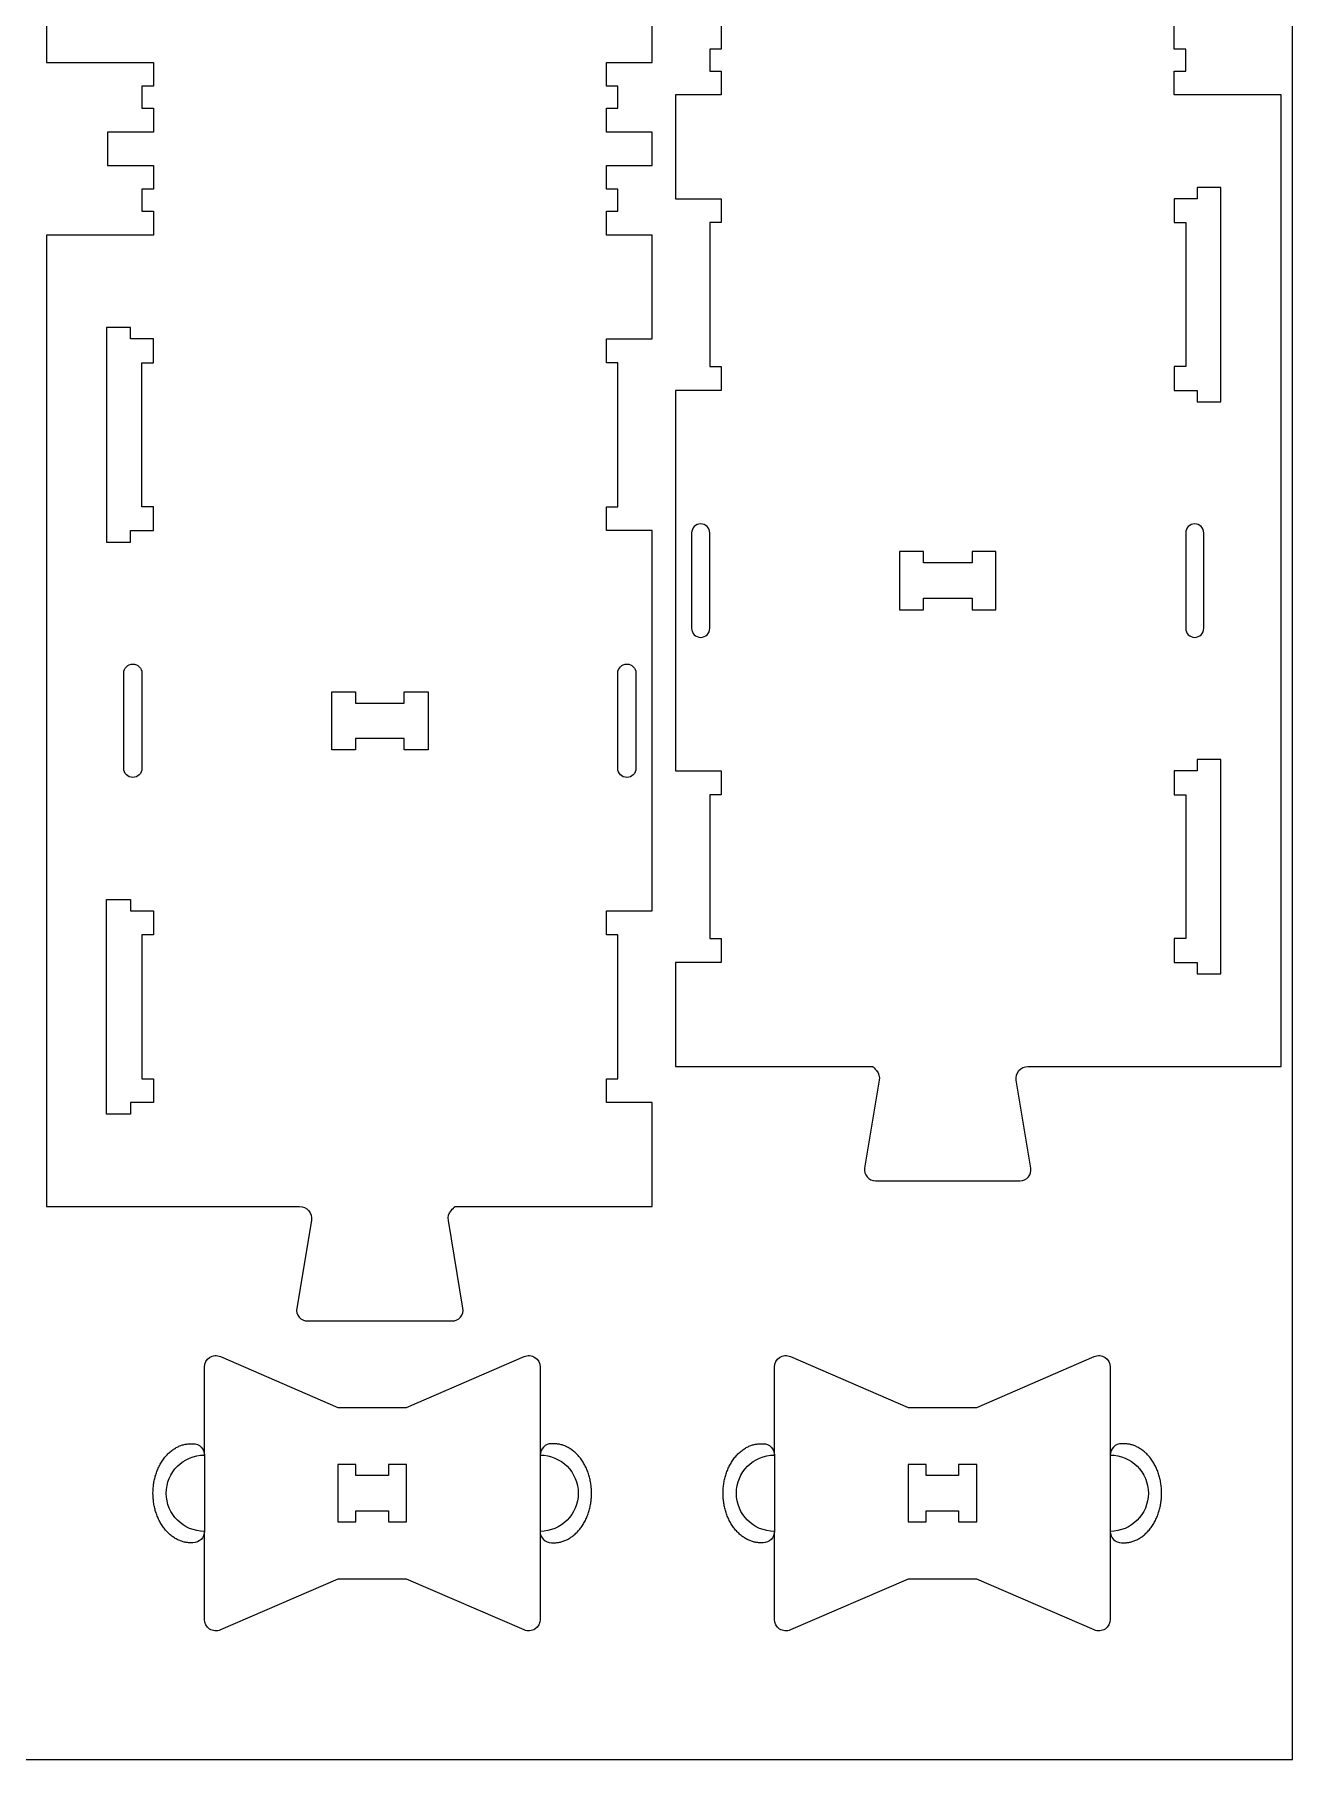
# Model space of a CAD drawing. Extents: x 0 to 12772, y 0 to 23683.
# Drawn here: x 2783 to 3443, y 1291 to 2196 of the extents above; entities that cross this region are included whole.
import ezdxf

# ---------------------------------------------------------------- set-up
doc = ezdxf.new("R2010")
doc.units = 0
for name, color, linetype in [('0_SHEET_SPRUCEPLY_2440X122', 1, 'CONTINUOUS'), ('3_ANYTOOL_CUTTHROUGH_INSID', 4, 'CONTINUOUS'), ('4_ANYTOOL_CUTTHROUGH_OUTSI', 5, 'CONTINUOUS'), ('5_ANYTOOL_HALF_MILL_9MM_IN', 3, 'CONTINUOUS')]:
    doc.layers.add(name, color=color, linetype=linetype)

msp = doc.modelspace()

# ---------------------------------------------------------------- linework, layer by layer
at = {"layer": '0_SHEET_SPRUCEPLY_2440X122'}
msp.add_lwpolyline([(2222.98, 1290.9), (3442.98, 1290.9), (3442.98, 3730.9), (2222.98, 3730.9)], close=True, dxfattribs=at)
at = {"layer": '3_ANYTOOL_CUTTHROUGH_INSID'}
for points in [[(3380.98, 2109.38), (3380.98, 2096.88), (3386.98, 2096.88), (3386.98, 2021.38), (3380.98, 2021.38), (3380.98, 2008.88), (3392.98, 2008.88), (3392.98, 2002.88), (3405.48, 2002.88), (3405.48, 2115.38), (3392.98, 2115.38), (3392.98, 2109.38)], [(2821.26, 1929.38), (2833.76, 1929.38), (2833.76, 1935.38), (2845.76, 1935.38), (2845.76, 1947.88), (2839.76, 1947.88), (2839.76, 2023.38), (2845.76, 2023.38), (2845.76, 2035.88), (2833.76, 2035.88), (2833.76, 2041.88), (2821.26, 2041.88)], [(3274.98, 1924.38), (3274.98, 1918.38), (3249.48, 1918.38), (3249.48, 1924.38), (3236.98, 1924.38), (3236.98, 1893.88), (3249.48, 1893.88), (3249.48, 1899.88), (3274.98, 1899.88), (3274.98, 1893.88), (3287.48, 1893.88), (3287.48, 1924.38)], [(2951.76, 1850.88), (2951.76, 1844.88), (2977.26, 1844.88), (2977.26, 1850.88), (2989.76, 1850.88), (2989.76, 1820.38), (2977.26, 1820.38), (2977.26, 1826.38), (2951.76, 1826.38), (2951.76, 1820.38), (2939.26, 1820.38), (2939.26, 1850.88)], [(3405.48, 1702.88), (3405.48, 1815.38), (3392.98, 1815.38), (3392.98, 1809.38), (3380.98, 1809.38), (3380.98, 1796.88), (3386.98, 1796.88), (3386.98, 1721.38), (3380.98, 1721.38), (3380.98, 1708.88), (3392.98, 1708.88), (3392.98, 1702.88)], [(2821.26, 1629.38), (2821.26, 1741.88), (2833.76, 1741.88), (2833.76, 1735.88), (2845.76, 1735.88), (2845.76, 1723.38), (2839.76, 1723.38), (2839.76, 1647.88), (2845.76, 1647.88), (2845.76, 1635.38), (2833.76, 1635.38), (2833.76, 1629.38)], [(2969.06, 1439.86), (2952, 1439.79), (2952, 1445.55), (2942.53, 1445.55), (2942.53, 1415.52), (2952, 1415.52), (2952, 1421.29), (2969.06, 1421.36), (2969.06, 1415.59), (2978.53, 1415.59), (2978.53, 1445.62), (2969.06, 1445.62)], [(3267.94, 1439.86), (3250.88, 1439.79), (3250.88, 1445.55), (3241.41, 1445.55), (3241.41, 1415.52), (3250.88, 1415.52), (3250.88, 1421.29), (3267.94, 1421.36), (3267.94, 1415.59), (3277.41, 1415.59), (3277.41, 1445.62), (3267.94, 1445.62)]]:
    msp.add_lwpolyline(points, close=True, dxfattribs=at)
for points in [[(3127.98, 1934.13), (3127.98, 1884.13, 1), (3137.48, 1884.13), (3137.48, 1934.13, 1)], [(3386.98, 1934.13), (3386.98, 1884.13, 1), (3396.48, 1884.13), (3396.48, 1934.13, 1)], [(2839.76, 1860.63), (2839.76, 1810.63, -1), (2830.26, 1810.63), (2830.26, 1860.63, -1)], [(3098.76, 1860.63), (3098.76, 1810.63, -1), (3089.26, 1810.63), (3089.26, 1860.63, -1)]]:
    msp.add_lwpolyline(points, format="xyb", close=True, dxfattribs=at)
at = {"layer": '4_ANYTOOL_CUTTHROUGH_OUTSI'}
for points in [[(2789.76, 2690.38), (2789.76, 2180.88), (2845.76, 2180.88), (2845.76, 2168.38), (2839.76, 2168.38), (2839.76, 2156.88), (2845.76, 2156.88), (2845.76, 2144.38), (2821.76, 2144.38), (2821.76, 2126.88), (2845.76, 2126.88), (2845.76, 2114.38), (2839.76, 2114.38), (2839.76, 2102.88), (2845.76, 2102.88), (2845.76, 2090.38), (2789.76, 2090.38), (2789.76, 1580.88), (2922.43, 1580.88), (2922.43, 1580.88, -0.463455), (2928.59, 1573.6), (2920.92, 1527.57, 0.463455), (2926.59, 1520.88), (3002.43, 1520.88, 0.463455), (3008.1, 1527.57), (3000.43, 1573.6, -0.220464), (3001.82, 1578.67), (3002.49, 1579.45), (3003.06, 1580.08), (3003.29, 1580.33), (3003.49, 1580.53), (3003.57, 1580.61), (3003.65, 1580.68), (3003.69, 1580.71), (3003.72, 1580.74), (3003.76, 1580.76), (3003.77, 1580.78), (3003.79, 1580.79), (3003.81, 1580.8), (3003.83, 1580.82), (3003.84, 1580.82), (3003.85, 1580.83), (3003.86, 1580.83), (3003.87, 1580.84), (3003.87, 1580.84), (3003.88, 1580.84), (3003.89, 1580.85), (3003.9, 1580.85), (3003.91, 1580.85), (3003.92, 1580.86), (3003.92, 1580.86), (3003.93, 1580.86), (3003.94, 1580.86), (3003.94, 1580.86), (3003.95, 1580.87), (3003.96, 1580.87), (3003.97, 1580.87), (3003.98, 1580.87), (3003.98, 1580.87), (3003.99, 1580.87), (3004, 1580.87), (3004.01, 1580.88), (3004.02, 1580.88), (3107.26, 1580.88), (3107.26, 1635.38), (3083.26, 1635.38), (3083.26, 1647.88), (3089.26, 1647.88), (3089.26, 1723.38), (3083.26, 1723.38), (3083.26, 1735.88), (3107.26, 1735.88), (3107.26, 1935.38), (3083.26, 1935.38), (3083.26, 1947.88), (3089.26, 1947.88), (3089.26, 2023.38), (3083.26, 2023.38), (3083.26, 2035.88), (3107.26, 2035.88), (3107.26, 2090.38), (3083.26, 2090.38), (3083.26, 2102.88), (3089.26, 2102.88), (3089.26, 2114.38), (3083.26, 2114.38), (3083.26, 2126.88), (3107.26, 2126.88), (3107.26, 2144.38), (3083.26, 2144.38), (3083.26, 2156.88), (3089.26, 2156.88), (3089.26, 2168.38), (3083.26, 2168.38), (3083.26, 2180.88), (3107.26, 2180.88), (3107.26, 2235.38)], [(3143.48, 2200.38), (3143.48, 2187.88), (3137.48, 2187.88), (3137.48, 2176.38), (3143.48, 2176.38), (3143.48, 2163.88), (3119.48, 2163.88), (3119.48, 2109.38), (3143.48, 2109.38), (3143.48, 2096.88), (3137.48, 2096.88), (3137.48, 2021.38), (3143.48, 2021.38), (3143.48, 2008.88), (3119.48, 2008.88), (3119.48, 1809.38), (3143.48, 1809.38), (3143.48, 1796.88), (3137.48, 1796.88), (3137.48, 1721.38), (3143.48, 1721.38), (3143.48, 1708.88), (3119.48, 1708.88), (3119.48, 1654.38), (3222.72, 1654.38), (3222.72, 1654.38), (3222.73, 1654.38), (3222.74, 1654.37), (3222.75, 1654.37), (3222.76, 1654.37), (3222.76, 1654.37), (3222.77, 1654.37), (3222.78, 1654.37), (3222.79, 1654.37), (3222.8, 1654.36), (3222.8, 1654.36), (3222.81, 1654.36), (3222.82, 1654.36), (3222.82, 1654.36), (3222.83, 1654.35), (3222.84, 1654.35), (3222.85, 1654.35), (3222.86, 1654.34), (3222.87, 1654.34), (3222.88, 1654.33), (3222.88, 1654.33), (3222.89, 1654.32), (3222.91, 1654.32), (3222.93, 1654.3), (3222.95, 1654.29), (3222.97, 1654.28), (3222.98, 1654.26), (3223.02, 1654.24), (3223.05, 1654.21), (3223.09, 1654.18), (3223.17, 1654.11), (3223.24, 1654.03), (3223.45, 1653.83), (3223.68, 1653.58), (3224.25, 1652.95), (3224.92, 1652.17, -0.220464), (3226.31, 1647.1), (3218.64, 1601.07, 0.463455), (3224.31, 1594.38), (3300.15, 1594.38, 0.463455), (3305.82, 1601.07), (3298.15, 1647.1, -0.463455), (3304.31, 1654.38), (3436.98, 1654.38), (3436.98, 2163.88), (3380.98, 2163.88), (3380.98, 2176.38), (3386.98, 2176.38), (3386.98, 2187.88), (3380.98, 2187.88), (3380.98, 2200.38)]]:
    msp.add_lwpolyline(points, format="xyb", dxfattribs=at)
for points in [[(3048.53, 1364.34, -0.539734), (3040.15, 1358.84), (2978.53, 1385.54), (2942.53, 1385.54), (2880.92, 1358.84, -0.539734), (2872.53, 1364.34), (2872.53, 1410.54, -1), (2872.53, 1450.54), (2872.53, 1496.73, -0.539734), (2880.92, 1502.24), (2942.53, 1475.54), (2978.53, 1475.54), (3040.15, 1502.24, -0.539734), (3048.53, 1496.73), (3048.53, 1450.54, -1), (3048.53, 1410.54)], [(3347.41, 1364.34, -0.539734), (3339.03, 1358.84), (3277.41, 1385.54), (3241.41, 1385.54), (3179.8, 1358.84, -0.539734), (3171.41, 1364.34), (3171.41, 1410.54, -1), (3171.41, 1450.54), (3171.41, 1496.73, -0.539734), (3179.8, 1502.24), (3241.41, 1475.54), (3277.41, 1475.54), (3339.03, 1502.24, -0.539734), (3347.41, 1496.73), (3347.41, 1450.54, -1), (3347.41, 1410.54)]]:
    msp.add_lwpolyline(points, format="xyb", close=True, dxfattribs=at)
at = {"layer": '5_ANYTOOL_HALF_MILL_9MM_IN'}
for points in [[(2865.55, 1404.52), (2865.1, 1404.53), (2864.65, 1404.55), (2864.2, 1404.58), (2863.75, 1404.63), (2863.29, 1404.69), (2862.83, 1404.76), (2862.37, 1404.85), (2861.91, 1404.96), (2861.45, 1405.08), (2860.98, 1405.21), (2860.52, 1405.36), (2860.05, 1405.53), (2859.58, 1405.71), (2859.12, 1405.91), (2858.65, 1406.12), (2858.19, 1406.35), (2857.73, 1406.6), (2857.28, 1406.86), (2856.82, 1407.14), (2856.37, 1407.43), (2855.92, 1407.74), (2855.48, 1408.06), (2855.05, 1408.41), (2854.62, 1408.76), (2854.19, 1409.13), (2853.77, 1409.52), (2853.36, 1409.92), (2852.96, 1410.34), (2852.56, 1410.77), (2852.17, 1411.21), (2851.79, 1411.67), (2851.42, 1412.14), (2851.06, 1412.62), (2850.71, 1413.12), (2850.37, 1413.62), (2850.04, 1414.14), (2849.72, 1414.66), (2849.41, 1415.2), (2849.11, 1415.74), (2848.83, 1416.3), (2848.55, 1416.86), (2848.29, 1417.43), (2848.04, 1418), (2847.8, 1418.58), (2847.58, 1419.17), (2847.36, 1419.76), (2847.16, 1420.36), (2846.97, 1420.95), (2846.8, 1421.56), (2846.63, 1422.16), (2846.48, 1422.76), (2846.34, 1423.37), (2846.21, 1423.98), (2846.1, 1424.58), (2846, 1425.19), (2845.9, 1425.79), (2845.82, 1426.4), (2845.76, 1427), (2845.7, 1427.59), (2845.65, 1428.19), (2845.62, 1428.78), (2845.59, 1429.37), (2845.57, 1430.52), (2845.59, 1431.68), (2845.62, 1432.27), (2845.65, 1432.86), (2845.7, 1433.45), (2845.76, 1434.05), (2845.83, 1434.65), (2845.91, 1435.26), (2846, 1435.86), (2846.1, 1436.47), (2846.22, 1437.07), (2846.34, 1437.68), (2846.48, 1438.28), (2846.64, 1438.89), (2846.8, 1439.49), (2846.98, 1440.09), (2847.17, 1440.69), (2847.37, 1441.29), (2847.58, 1441.88), (2847.81, 1442.47), (2848.05, 1443.05), (2848.3, 1443.62), (2848.56, 1444.19), (2848.84, 1444.75), (2849.12, 1445.31), (2849.42, 1445.85), (2849.73, 1446.39), (2850.05, 1446.91), (2850.38, 1447.43), (2850.72, 1447.93), (2851.07, 1448.43), (2851.44, 1448.91), (2851.81, 1449.38), (2852.19, 1449.84), (2852.58, 1450.28), (2852.97, 1450.71), (2853.38, 1451.13), (2853.79, 1451.53), (2854.21, 1451.91), (2854.64, 1452.29), (2855.07, 1452.64), (2855.51, 1452.98), (2855.95, 1453.31), (2856.4, 1453.62), (2856.85, 1453.91), (2857.31, 1454.19), (2857.76, 1454.45), (2858.23, 1454.7), (2858.69, 1454.93), (2859.15, 1455.14), (2859.62, 1455.34), (2860.09, 1455.52), (2860.55, 1455.69), (2861.02, 1455.84), (2861.49, 1455.97), (2861.95, 1456.09), (2862.42, 1456.19), (2862.88, 1456.28), (2863.34, 1456.36), (2863.8, 1456.42), (2864.25, 1456.47), (2864.7, 1456.5), (2865.15, 1456.52), (2865.6, 1456.52), (2866.53, 1456.52, -0.413668), (2872.53, 1450.54), (2872.53, 1410.54, -0.41476), (2866.53, 1404.52)], [(3055.52, 1404.52), (3055.97, 1404.53), (3056.41, 1404.55), (3056.86, 1404.58), (3057.32, 1404.63), (3057.77, 1404.69), (3058.23, 1404.76), (3058.69, 1404.85), (3059.16, 1404.96), (3059.62, 1405.08), (3060.09, 1405.21), (3060.55, 1405.36), (3061.02, 1405.53), (3061.48, 1405.71), (3061.95, 1405.91), (3062.41, 1406.12), (3062.88, 1406.35), (3063.33, 1406.6), (3063.79, 1406.86), (3064.25, 1407.14), (3064.7, 1407.43), (3065.14, 1407.74), (3065.58, 1408.06), (3066.02, 1408.41), (3066.45, 1408.76), (3066.88, 1409.13), (3067.3, 1409.52), (3067.71, 1409.92), (3068.11, 1410.34), (3068.51, 1410.77), (3068.9, 1411.21), (3069.28, 1411.67), (3069.65, 1412.14), (3070.01, 1412.62), (3070.36, 1413.12), (3070.7, 1413.62), (3071.03, 1414.14), (3071.35, 1414.66), (3071.66, 1415.2), (3071.96, 1415.74), (3072.24, 1416.3), (3072.51, 1416.86), (3072.78, 1417.43), (3073.03, 1418), (3073.27, 1418.58), (3073.49, 1419.17), (3073.7, 1419.76), (3073.91, 1420.36), (3074.09, 1420.95), (3074.27, 1421.56), (3074.43, 1422.16), (3074.59, 1422.76), (3074.73, 1423.37), (3074.85, 1423.98), (3074.97, 1424.58), (3075.07, 1425.19), (3075.16, 1425.79), (3075.24, 1426.4), (3075.31, 1427), (3075.37, 1427.59), (3075.42, 1428.19), (3075.45, 1428.78), (3075.48, 1429.37), (3075.5, 1430.52), (3075.48, 1431.68), (3075.45, 1432.27), (3075.42, 1432.86), (3075.37, 1433.45), (3075.31, 1434.05), (3075.24, 1434.65), (3075.16, 1435.26), (3075.07, 1435.86), (3074.97, 1436.47), (3074.85, 1437.07), (3074.72, 1437.68), (3074.58, 1438.28), (3074.43, 1438.89), (3074.27, 1439.49), (3074.09, 1440.09), (3073.9, 1440.69), (3073.7, 1441.29), (3073.49, 1441.88), (3073.26, 1442.47), (3073.02, 1443.05), (3072.77, 1443.62), (3072.51, 1444.19), (3072.23, 1444.75), (3071.95, 1445.31), (3071.65, 1445.85), (3071.34, 1446.39), (3071.02, 1446.91), (3070.69, 1447.43), (3070.34, 1447.93), (3069.99, 1448.43), (3069.63, 1448.91), (3069.26, 1449.38), (3068.88, 1449.84), (3068.49, 1450.28), (3068.09, 1450.71), (3067.69, 1451.13), (3067.27, 1451.53), (3066.86, 1451.91), (3066.43, 1452.29), (3066, 1452.64), (3065.56, 1452.98), (3065.12, 1453.31), (3064.67, 1453.62), (3064.22, 1453.91), (3063.76, 1454.19), (3063.3, 1454.45), (3062.84, 1454.7), (3062.38, 1454.93), (3061.91, 1455.14), (3061.45, 1455.34), (3060.98, 1455.52), (3060.51, 1455.69), (3060.05, 1455.84), (3059.58, 1455.97), (3059.11, 1456.09), (3058.65, 1456.19), (3058.19, 1456.28), (3057.73, 1456.36), (3057.27, 1456.42), (3056.82, 1456.47), (3056.36, 1456.5), (3055.92, 1456.52), (3055.47, 1456.52), (3054.53, 1456.52, 0.413668), (3048.53, 1450.54), (3048.53, 1410.54, 0.41476), (3054.53, 1404.52)], [(3164.42, 1404.52), (3163.98, 1404.53), (3163.53, 1404.55), (3163.08, 1404.58), (3162.63, 1404.63), (3162.17, 1404.69), (3161.71, 1404.76), (3161.25, 1404.85), (3160.79, 1404.96), (3160.32, 1405.08), (3159.86, 1405.21), (3159.39, 1405.36), (3158.93, 1405.53), (3158.46, 1405.71), (3158, 1405.91), (3157.53, 1406.12), (3157.07, 1406.35), (3156.61, 1406.6), (3156.15, 1406.86), (3155.7, 1407.14), (3155.25, 1407.43), (3154.8, 1407.74), (3154.36, 1408.06), (3153.92, 1408.41), (3153.49, 1408.76), (3153.07, 1409.13), (3152.65, 1409.52), (3152.24, 1409.92), (3151.83, 1410.34), (3151.44, 1410.77), (3151.05, 1411.21), (3150.67, 1411.67), (3150.3, 1412.14), (3149.94, 1412.62), (3149.59, 1413.12), (3149.25, 1413.62), (3148.92, 1414.14), (3148.6, 1414.66), (3148.29, 1415.2), (3147.99, 1415.74), (3147.71, 1416.3), (3147.43, 1416.86), (3147.17, 1417.43), (3146.92, 1418), (3146.68, 1418.58), (3146.46, 1419.17), (3146.24, 1419.76), (3146.04, 1420.36), (3145.85, 1420.95), (3145.68, 1421.56), (3145.51, 1422.16), (3145.36, 1422.76), (3145.22, 1423.37), (3145.09, 1423.98), (3144.98, 1424.58), (3144.87, 1425.19), (3144.78, 1425.79), (3144.7, 1426.4), (3144.63, 1427), (3144.58, 1427.59), (3144.53, 1428.19), (3144.49, 1428.78), (3144.47, 1429.37), (3144.45, 1430.52), (3144.47, 1431.68), (3144.49, 1432.27), (3144.53, 1432.86), (3144.58, 1433.45), (3144.63, 1434.05), (3144.7, 1434.65), (3144.78, 1435.26), (3144.88, 1435.86), (3144.98, 1436.47), (3145.1, 1437.07), (3145.22, 1437.68), (3145.36, 1438.28), (3145.51, 1438.89), (3145.68, 1439.49), (3145.86, 1440.09), (3146.04, 1440.69), (3146.25, 1441.29), (3146.46, 1441.88), (3146.69, 1442.47), (3146.93, 1443.05), (3147.18, 1443.62), (3147.44, 1444.19), (3147.71, 1444.75), (3148, 1445.31), (3148.3, 1445.85), (3148.61, 1446.39), (3148.93, 1446.91), (3149.26, 1447.43), (3149.6, 1447.93), (3149.95, 1448.43), (3150.32, 1448.91), (3150.69, 1449.38), (3151.07, 1449.84), (3151.46, 1450.28), (3151.85, 1450.71), (3152.26, 1451.13), (3152.67, 1451.53), (3153.09, 1451.91), (3153.52, 1452.29), (3153.95, 1452.64), (3154.39, 1452.98), (3154.83, 1453.31), (3155.28, 1453.62), (3155.73, 1453.91), (3156.18, 1454.19), (3156.64, 1454.45), (3157.1, 1454.7), (3157.57, 1454.93), (3158.03, 1455.14), (3158.5, 1455.34), (3158.97, 1455.52), (3159.43, 1455.69), (3159.9, 1455.84), (3160.37, 1455.97), (3160.83, 1456.09), (3161.3, 1456.19), (3161.76, 1456.28), (3162.22, 1456.36), (3162.68, 1456.42), (3163.13, 1456.47), (3163.58, 1456.5), (3164.03, 1456.52), (3164.48, 1456.52), (3165.41, 1456.52, -0.413668), (3171.41, 1450.54), (3171.41, 1410.54, -0.41476), (3165.41, 1404.52)], [(3354.4, 1404.52), (3354.84, 1404.53), (3355.29, 1404.55), (3355.74, 1404.58), (3356.2, 1404.63), (3356.65, 1404.69), (3357.11, 1404.76), (3357.57, 1404.85), (3358.04, 1404.96), (3358.5, 1405.08), (3358.97, 1405.21), (3359.43, 1405.36), (3359.9, 1405.53), (3360.36, 1405.71), (3360.83, 1405.91), (3361.29, 1406.12), (3361.75, 1406.35), (3362.21, 1406.6), (3362.67, 1406.86), (3363.12, 1407.14), (3363.58, 1407.43), (3364.02, 1407.74), (3364.46, 1408.06), (3364.9, 1408.41), (3365.33, 1408.76), (3365.76, 1409.13), (3366.17, 1409.52), (3366.59, 1409.92), (3366.99, 1410.34), (3367.39, 1410.77), (3367.78, 1411.21), (3368.15, 1411.67), (3368.52, 1412.14), (3368.89, 1412.62), (3369.24, 1413.12), (3369.58, 1413.62), (3369.91, 1414.14), (3370.23, 1414.66), (3370.54, 1415.2), (3370.83, 1415.74), (3371.12, 1416.3), (3371.39, 1416.86), (3371.66, 1417.43), (3371.91, 1418), (3372.14, 1418.58), (3372.37, 1419.17), (3372.58, 1419.76), (3372.78, 1420.36), (3372.97, 1420.95), (3373.15, 1421.56), (3373.31, 1422.16), (3373.46, 1422.76), (3373.6, 1423.37), (3373.73, 1423.98), (3373.85, 1424.58), (3373.95, 1425.19), (3374.04, 1425.79), (3374.12, 1426.4), (3374.19, 1427), (3374.25, 1427.59), (3374.29, 1428.19), (3374.33, 1428.78), (3374.36, 1429.37), (3374.38, 1430.52), (3374.36, 1431.68), (3374.33, 1432.27), (3374.29, 1432.86), (3374.25, 1433.45), (3374.19, 1434.05), (3374.12, 1434.65), (3374.04, 1435.26), (3373.95, 1435.86), (3373.85, 1436.47), (3373.73, 1437.07), (3373.6, 1437.68), (3373.46, 1438.28), (3373.31, 1438.89), (3373.15, 1439.49), (3372.97, 1440.09), (3372.78, 1440.69), (3372.58, 1441.29), (3372.36, 1441.88), (3372.14, 1442.47), (3371.9, 1443.05), (3371.65, 1443.62), (3371.39, 1444.19), (3371.11, 1444.75), (3370.82, 1445.31), (3370.53, 1445.85), (3370.22, 1446.39), (3369.9, 1446.91), (3369.57, 1447.43), (3369.22, 1447.93), (3368.87, 1448.43), (3368.51, 1448.91), (3368.14, 1449.38), (3367.76, 1449.84), (3367.37, 1450.28), (3366.97, 1450.71), (3366.57, 1451.13), (3366.15, 1451.53), (3365.73, 1451.91), (3365.31, 1452.29), (3364.88, 1452.64), (3364.44, 1452.98), (3363.99, 1453.31), (3363.55, 1453.62), (3363.1, 1453.91), (3362.64, 1454.19), (3362.18, 1454.45), (3361.72, 1454.7), (3361.26, 1454.93), (3360.79, 1455.14), (3360.33, 1455.34), (3359.86, 1455.52), (3359.39, 1455.69), (3358.93, 1455.84), (3358.46, 1455.97), (3357.99, 1456.09), (3357.53, 1456.19), (3357.07, 1456.28), (3356.61, 1456.36), (3356.15, 1456.42), (3355.69, 1456.47), (3355.24, 1456.5), (3354.79, 1456.52), (3354.35, 1456.52), (3353.41, 1456.52, 0.413668), (3347.41, 1450.54), (3347.41, 1410.54, 0.41476), (3353.41, 1404.52)]]:
    msp.add_lwpolyline(points, format="xyb", close=True, dxfattribs=at)

doc.saveas('drawing.dxf')
